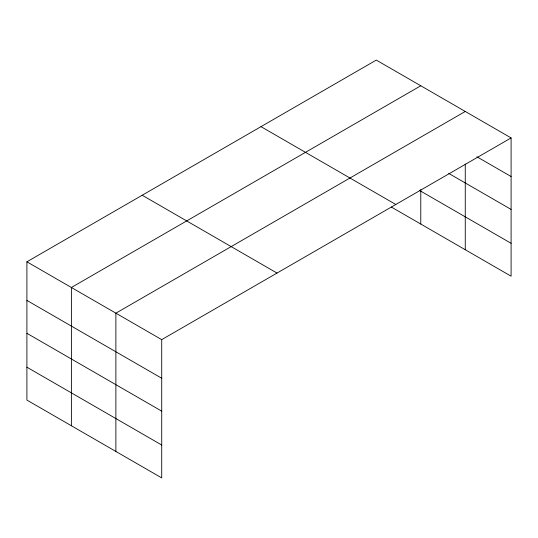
<?xml version="1.0" encoding="UTF-8"?>
<svg xmlns="http://www.w3.org/2000/svg" width="538" height="538" viewBox="0 0 538 538"><rect width="100%" height="100%" fill="white"/><g stroke="black" fill="none" stroke-linecap="round" stroke-linejoin="round"><path stroke-width="0.81" d="M465.262 164.05L465.262 249.733M391.355 207.056L511.1 276.196L511.1 137.923L376.284 60.088L26.9 261.804L26.9 400.077L161.716 477.912L161.716 339.639L26.9 261.804M420.777 85.777L71.386 287.494L71.386 425.76M465.262 111.46L115.878 313.177L115.878 451.449M161.716 339.639L511.1 137.923M476.903 156.787L511.1 176.531M448.759 173.431L511.1 209.423M419.337 190.331L511.1 243.304M260.991 126.659L395.8 204.487M142.2 195.24L277.009 273.075M26.9 300.412L161.716 378.248M26.9 333.304L161.716 411.14M26.9 367.192L161.716 445.02M420.777 189.504L420.777 224.043"/></g></svg>
